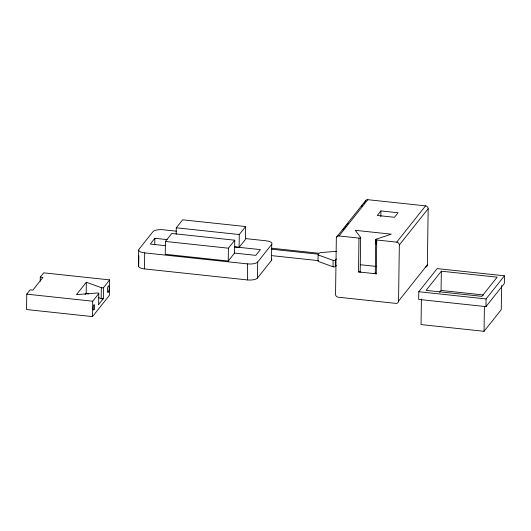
<?xml version="1.0" encoding="UTF-8"?>
<svg xmlns="http://www.w3.org/2000/svg" width="531" height="531" viewBox="0 0 531 531"><rect width="100%" height="100%" fill="white"/><g stroke="black" fill="none" stroke-linecap="round" stroke-linejoin="round"><path stroke-width="0.8" d="M40.276 277.149L42.918 277.434L32.829 290.125L30.187 289.846L26.762 294.154L26.55 309.54L92.513 316.602L109.452 295.296L109.665 279.903L43.701 272.841L40.276 277.149L40.223 281.198M85.192 294.386L86.181 293.152L86.327 282.246L101.335 287.689A1.367 0.471 0.8 0 0 103.625 287.51L109.665 279.903M92.513 316.602L92.726 301.216L98.773 293.61A1.367 0.471 0.8 0 0 97.107 293.006L76.484 294.632L86.327 282.246M103.625 287.51L103.472 298.409L98.62 304.515L98.773 293.61M101.335 287.689L101.182 298.588A1.367 0.471 0.8 0 0 103.472 298.409M138.438 266.077L138.657 250.048M138.863 255.723L138.724 265.347A8.204 2.847 0.8 0 0 144.478 268.912L247.38 279.93A8.204 2.847 0.8 0 0 257.462 278.058L271.514 260.376L271.739 244.346A8.204 2.847 0.8 0 0 265.985 240.775L245.402 238.572M144.478 268.912L144.704 252.882A8.204 2.847 0.8 0 1 138.949 249.311L153.001 231.629A8.204 2.847 0.8 0 1 163.083 229.757L176.252 231.171M154.773 244.711L154.86 238.3L167.132 239.614M165.42 241.452L165.241 254.276L228.237 261.026L234.589 253.035L234.768 240.204L171.772 233.461L165.42 241.452L228.416 248.196L234.768 240.204M176.186 234.211L176.279 227.792L182.631 219.807L245.627 226.551L245.448 239.375L239.096 247.366L234.184 246.842L260.402 249.597L255.829 255.358L234.556 253.081M228.237 261.026L228.416 248.196M239.096 247.366L239.275 234.543L245.627 226.551M247.38 279.93L247.605 263.894A8.204 2.847 0.8 0 0 257.688 262.022L271.739 244.346M257.462 278.058L257.688 262.022M271.66 249.205L318.66 254.236L318.115 254.92L318.029 261.332L333.03 266.768A1.367 0.471 0.8 0 0 335.32 266.589L336.289 265.367M333.03 266.768L333.116 260.356L318.115 254.92M335.32 266.589L335.406 260.177L336.382 258.955M376.147 239.196A1.367 0.471 0.8 0 0 376.751 239.999L376.28 273.823L358.518 271.925L358.989 238.094A1.367 0.471 0.8 0 0 360.675 237.536L355.252 230.315L391.301 234.171L376.147 239.196L376.081 244.147M360.801 272.171L360.197 271.368L360.675 237.536M375.271 273.352L375.742 239.521M380.84 216.575L380.919 210.926L398.064 212.758L394.467 217.298L377.315 215.46L380.919 210.926M367.837 199.689L339.01 235.956A2.735 2.476 38.5 0 0 336.335 238.24L335.552 294.353A2.735 2.476 38.5 0 0 338.154 297.201L395.874 303.38A2.735 2.476 38.5 0 0 398.549 301.097L399.332 244.983L428.159 208.716A2.735 2.476 38.5 0 0 425.557 205.869L367.837 199.689A2.735 2.476 38.5 0 0 365.262 201.315M418.786 291.725L418.68 299.424L485.965 306.626L504.344 283.508L504.45 275.808L437.166 268.606L418.786 291.725L486.071 298.933L504.45 275.808M421.408 298.913L421.05 324.567L484.046 331.311L501.257 309.666L501.589 285.665M398.549 301.097L427.375 264.83L428.159 208.716M439.549 292.349L441.069 290.43L441.341 271.195L497.142 277.169L481.902 296.344L426.094 290.371L441.341 271.195M484.046 331.311L484.391 306.487M485.965 306.626L486.071 298.933M154.86 238.3L150.286 244.054L165.015 245.634M336.707 236.992L365.54 200.725M343.033 229.817L344.061 228.522M345.09 227.228L346.119 225.934M347.148 224.64L348.177 223.345M361.565 206.506L362.593 205.205M363.622 203.911L364.651 202.616M376.751 239.999L396.73 242.136L425.557 205.869M373.997 273.578L375.676 273.02A1.367 0.471 0.8 0 0 376.28 273.823M336.415 251.349L319.921 252.65L319.377 253.333L271.553 248.209M339.01 235.956L358.989 238.094M176.279 227.792L239.275 234.543M360.516 264.757L376.081 266.423M271.567 255.617L318.567 260.648M144.704 252.882L247.605 263.894M441.069 290.43L483.741 295.004M26.762 294.154L92.726 301.216M86.181 293.152L88.431 293.968M98.182 297.499L102.848 299.199M271.533 258.902A8.204 2.847 0.8 0 1 271.514 260.376M98.666 304.389A1.367 0.471 0.8 0 1 98.62 304.515M335.406 260.177A1.367 0.471 0.8 0 1 333.116 260.356M427.375 264.83A2.735 2.476 38.5 0 1 425.384 267.1M396.73 242.136A2.735 2.476 38.5 0 1 399.332 244.983M360.197 271.368A1.367 0.471 0.8 0 1 358.518 271.925M108.795 291.107A3.418 0.83 -83.9 0 0 108.702 285.797A3.418 0.83 -83.9 0 0 107.395 290.663A3.418 0.83 -83.9 0 0 108.795 291.107M94.153 309.268A2.735 0.664 -83.9 0 0 94.326 304.701A2.735 0.664 -83.9 0 0 93.171 308A2.735 0.664 -83.9 0 0 94.153 309.268"/></g></svg>
